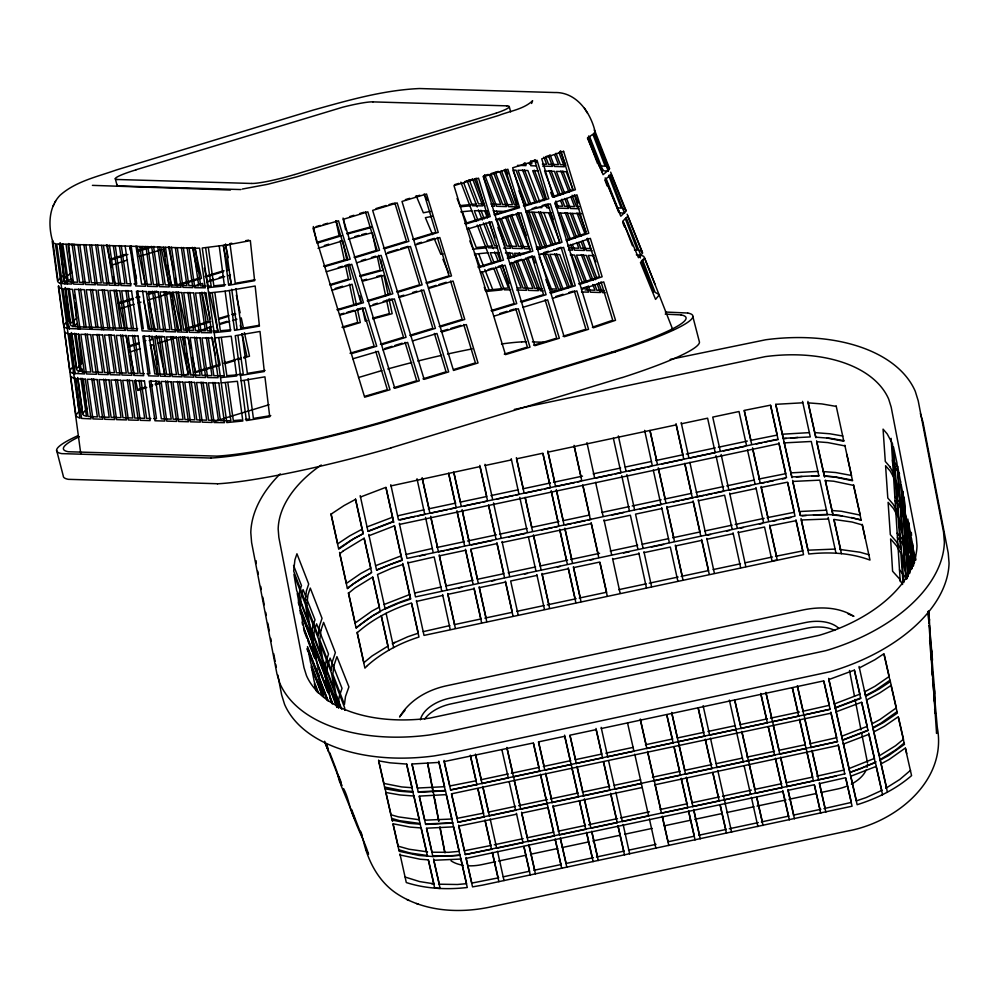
<?xml version="1.0" encoding="UTF-8"?>
<svg xmlns="http://www.w3.org/2000/svg" width="999" height="999" viewBox="0 0 999 999"><rect width="100%" height="100%" fill="white"/><g stroke="black" fill="none" stroke-linecap="round" stroke-linejoin="round"><path stroke-width="1.5" d="M929.557 619.255L928.983 623.651L928.133 611.351L928.733 620.629M932.142 655.394L931.518 660.239L928.895 611.126M934.04 696.827L934.727 691.545L931.08 648.026L931.817 651.872M934.34 701.123L935.039 695.791L933.715 684.602L934.377 693.818M934.589 696.89L937.324 727.684L936.575 733.416L931.817 664.535L932.454 659.64L929.445 625.299M606.443 166.421L608.741 167.208L609.627 168.756L595.079 131.518C590.534 112.425 576.361 91.808 554.595 92.532L419.443 88.536C383.216 90.147 347.977 100.375 313.249 110.077L116.371 169.967C97.115 176.811 75.624 181.356 60.002 195.342C47.94 207.904 48.277 227.497 53.122 242.932L55.37 243.694L79.982 418.269L76.061 416.171L70.629 376.436L74.363 378.596M531.593 103.459L532.629 100.737C523.626 109.303 509.702 111.089 498.364 115.572L296.678 176.86L267.495 184.328L242.257 189.061M53.072 206.169L53.946 204.445M54.783 202.772L55.632 201.086M66.983 281.556L64.835 280.819L63.961 279.42L64.91 277.56L70.28 273.689M65.21 283.654L65.647 282.804M63.786 325.474L66.658 322.103M69.655 370.579L73.601 366.071M80.782 453.796L75.624 415.472L79.046 411.313L77.76 400.562M594.517 132.605L609.24 169.518L603.084 174.688L587.449 138.062L594.118 133.404L595.079 131.518L594.193 130.095M602.31 172.19L588.648 135.989M626.211 217.582L640.771 255.269L643.631 256.256L644.38 257.467L659.178 295.005L655.569 299.4L640.484 262.6L644.542 258.067L655.107 284.578M64.91 277.56L64.51 278.359L59.79 243.182M52.248 241.508L57.592 281.106L58.479 282.542L60.951 283.379M63.961 279.42L59.403 243.943M404.97 710.314L399.575 716.982C409.565 700.012 427.772 689.785 446.615 685.764L803.77 609.815C820.504 606.493 839.085 607.03 853.908 616.321L848.076 613.898M910.551 770.291L899.799 779.457L885.776 788.286M60.252 283.516L64.311 280.632L64.635 283.716M66.558 282.043L70.929 278.983M72.84 326.673L77.223 323.589L77.572 326.661M72.353 372.964L74.251 371.391L74.613 374.463M78.122 372.152L82.268 368.943L82.605 372.028M347.427 588.049L362.05 577.934L370.592 573.339M356.168 627.684L373.151 615.546L380.407 611.65M897.177 711.538L880.419 723.501L872.914 727.534L879.332 755.806L895.479 745.778L903.471 739.223L898.501 717.369M904.307 742.906L895.978 749.737L880.019 759.665M338.698 548.426L350.949 540.309L363.211 533.716L355.532 498.938M67.67 321.253L68.569 320.716L65.122 288.336M68.394 326.486L69.131 326.049L69.455 329.083M362.2 529.145L349.638 535.901L337.687 543.818L331.044 513.698M384.253 604.457L409.677 594.53M388.286 645.878L372.053 655.968L363.873 662.674L357.167 632.255M392.282 643.731L407.867 636.713L418.231 633.191L411.675 603.521M392.857 643.418L394.955 642.295M864.797 691.745L875.012 686.263L889.197 676.485L884.152 654.27M865.658 695.504L875.574 690.172L890.034 680.169L896.34 707.854L879.857 719.592L872.065 723.776L866.67 699.974M866.533 700.037L879.657 692.969L891.046 685.426L897.352 713.136L883.853 722.327L872.914 728.209M873.775 731.955L884.402 726.236L898.188 716.795L904.47 744.367L888.586 755.594L880.156 760.114M876.086 761.775L860.751 768.681L849.949 772.352M881.018 763.873L889.147 759.49L905.306 748.039L911.575 775.611C895.891 789.222 876.872 798.526 857.142 804.707L828.795 679.595L854.307 670.129L860.738 698.463L835.251 708.054M882.005 790.309L866.071 797.602L856.405 800.873L850.574 775.112M881.318 795.304L882.542 794.655L876.148 766.433L850.698 776.273M360.414 497.052L385.876 487.337L393.394 521.366L367.957 531.181L360.214 495.641M367.12 526.885L392.595 517.207M368.132 531.443L392.182 522.24M368.956 535.726L394.393 525.886L401.923 559.915L376.511 569.917L368.781 534.415M375.686 565.659L401.136 555.869M376.698 570.217L387.862 565.384M385.676 608.816L397.802 603.571M859.265 667.981L874.924 659.715L883.865 653.783L890.209 681.705L879.108 689.06L865.683 696.291L859.065 666.458M860.763 697.939L835.301 707.704M868.044 730.157L842.619 740.022M559.852 151.686L561.001 151.236L572.839 189.648L552.435 196.716M389.26 564.785L402.147 560.414L394.443 525.536M399.15 602.984L410.689 599.075L402.797 563.386M834.44 703.908L859.902 694.155L854.482 670.217M836.101 711.837L861.588 702.235L868.019 730.569L842.544 740.271M841.77 736.226L867.207 726.373L861.775 702.434M843.406 744.055L868.868 734.327L875.286 762.662L849.849 772.489M849.088 768.556L874.475 758.416L868.743 733.129M496.291 113.099L294.805 174.538M110.19 259.24L125.262 254.433M111.151 259.827L127.897 254.445M110.951 265.347L127.497 260.015M545.904 156.581L549.85 155.27M117.907 303.159L132.967 298.326M119.168 303.659L133.054 299.163M120.267 308.753L134.116 304.27M128.784 346.016L139.086 342.719M129.795 346.628L133.754 345.304M129.57 352.16L134.79 350.412M566.108 240.085L586.138 233.167L574.4 194.755M137.737 389.51L145.817 386.925M578.558 283.866L599.45 276.698L587.699 238.286M581.593 288.486L588.661 286.126M592.357 327.21L612.749 320.217L601.011 281.805M530.319 161.613L534.665 160.252L546.316 198.664L523.389 205.694M542.22 205.544L546.453 204.208M135.077 344.867L139.273 343.544M136.101 349.987L140.322 348.663M566.708 240.784L588.773 233.254L576.972 194.842L554.994 202.372L593.244 327.834L615.521 320.304L603.721 281.893L581.53 289.423M556.955 248.589L561.076 247.29L572.727 285.702L549.8 292.719M568.269 245.904L590.347 238.361L602.147 276.773L579.969 284.315M149.912 385.639L152.635 384.79M146.728 387.537L137.787 390.472L135.502 379.807M149.638 386.625L152.56 385.714M568.931 292.482L572.939 291.233M611.962 352.035L382.38 421.865A152.148 16.746 -14.5 0 1 216.833 456.131L68.332 451.735A152.135 16.746 -14.5 0 1 79.358 436.65M615.347 351.86L384.116 422.202A159.178 17.495 -14.5 0 1 210.964 458.029M622.015 377.56L390.784 447.902M135.777 169.83L342.445 107.28A34.141 3.796 -14.6 0 1 373.002 101.861M137.238 250.786L151.673 246.403M138.237 251.298L154.108 246.466M139.336 256.393L163.861 248.938L165.447 256.306M349.6 216.596L353.921 215.285M359.69 213.524L364.023 212.213M376.049 208.554L386.151 205.482M389.036 204.608L393.369 203.284M405.394 199.625L409.727 198.314M415.497 196.553L419.83 195.242M454.495 184.69L458.828 183.379M464.597 181.618L471.815 179.42M483.841 175.762L488.161 174.45M491.058 173.576L498.264 171.378M135.864 297.44L138.799 296.541M147.964 293.756L156.631 291.121M175.874 285.264L198.963 278.246M205.207 276.336L223.976 270.629M317.37 242.22L339.123 235.652L335.976 220.916M137.088 297.902L139.922 297.028M149.026 294.268L157.68 291.633M206.269 276.848L223.589 271.578M226.473 270.704L229.358 269.83M316.945 243.182L341.621 235.727M163.486 294.455L167.82 293.144M209.191 280.557L213.524 279.245M219.293 277.485L223.626 276.174M324.338 245.529L328.746 244.193M138.162 302.997L141.009 302.135M148.676 299.8L173.214 292.345L181.456 330.644M193.893 286.051L202.547 283.416L203.184 286.363M207.367 281.955L224.688 276.686M227.572 275.799L230.457 274.925M318.032 248.289L342.719 240.821L346.84 259.977M354.021 257.205L377.11 250.187L365.472 211.776M383.366 248.276L406.456 241.258L394.817 202.847M412.712 239.348L435.801 232.33L424.163 193.918M464.697 223.539L487.787 216.521L476.136 178.109M494.043 214.61L517.132 207.592L505.482 169.181M355.02 257.717L379.545 250.25L367.844 211.838L343.306 219.305L394.805 388.286L419.33 380.819L407.629 342.407L383.092 349.875M384.365 248.788L408.891 241.333L397.19 202.922L372.652 210.377L424.15 379.358L448.676 371.89L436.975 333.479L412.437 340.946M413.698 239.86L438.236 232.405L426.536 193.993L401.998 201.448L453.484 370.429L478.022 362.974L466.321 324.563L441.783 332.018M465.684 224.051L490.222 216.583L478.521 178.172L453.983 185.639L505.469 354.62L530.007 347.153L518.306 308.741L493.768 316.208M495.029 215.122L519.567 207.667L507.867 169.256L483.329 176.711L534.815 345.691L559.353 338.224L547.652 299.812L523.114 307.28M524.375 206.194L548.763 198.726L537.05 160.315L512.674 167.782L564.16 336.763L588.561 329.295L576.848 290.884L552.459 298.351M345.167 265.484L349.325 264.223L360.964 302.635L336.9 309.678M361.351 260.564L365.671 259.24M371.453 257.492L375.774 256.169M387.812 252.51L397.914 249.438M400.799 248.564L408.017 246.366L419.655 284.777L396.566 291.795M417.145 243.581L421.478 242.27M427.247 240.509L434.465 238.324M495.591 219.73L499.925 218.406M502.809 217.532L512.912 214.46M532.142 208.604L536.463 207.293M356.568 262.824L381.106 255.369L392.807 293.781L368.281 301.236M385.914 253.896L410.452 246.441L422.152 284.852L397.627 292.307M415.259 244.98L439.797 237.512L451.498 275.924L426.96 283.391M467.245 229.158L491.783 221.703L503.484 260.115L478.946 267.57M496.59 220.242L521.128 212.775L532.829 251.186L508.291 258.641M525.936 211.313L550.312 203.846L562.025 242.257L537.637 249.725M143.506 341.333L145.929 340.597M155.807 337.6L158.691 336.713M185.152 328.671L208.242 321.641L201.935 292.183M218.818 318.431L228.921 315.359M231.805 314.473L234.703 313.599M329.633 284.715L348.401 279.058L345.567 265.796M149.188 340.459L152.11 339.573L151.473 336.626M156.918 338.112L162.7 336.351M186.264 329.183L210.801 321.728M218.494 319.38L228.596 316.308M232.929 314.985L235.814 314.111M330.669 285.252L350.961 279.133L348.114 265.871M219.917 323.526L227.123 321.328M335.177 288.461L342.57 286.214M150.287 345.567L153.209 344.667L157.33 363.823M158.017 343.206L176.786 337.5M197.465 331.206L211.9 326.823M219.593 324.475L229.695 321.403M232.58 320.529L236.913 319.205M331.78 290.359L352.06 284.228L356.506 304.857M367.22 300.724L390.309 293.706L378.671 255.294M425.911 282.879L449.001 275.849L437.35 237.437M477.897 267.058L500.986 260.04L489.335 221.628M507.242 258.129L530.332 251.111L518.681 212.7M536.588 249.201L559.527 242.183L547.877 203.771M356.818 309.478L361.089 308.179M373.102 304.52L377.435 303.209M383.204 301.448L390.422 299.25M399.563 296.478L403.896 295.155M412.55 292.52L416.883 291.209M428.908 287.55L436.126 285.352M439.011 284.478L446.228 282.28M488.099 269.543L492.432 268.219M498.201 266.471L502.534 265.147L514.185 303.559L491.096 310.577M514.56 261.488L521.778 259.29M527.547 257.542L531.88 256.219L543.531 294.63L520.442 301.661M543.956 252.547L548.314 251.224M369.83 306.356L394.368 298.888L406.069 337.3L381.543 344.767M399.175 297.427L423.713 289.96L435.414 328.371L410.889 335.839M428.521 288.499L453.059 281.031L464.76 319.443L440.222 326.91M480.507 272.69L505.044 265.222L516.745 303.634L492.207 311.101M509.852 263.761L534.39 256.293L546.091 294.705L521.553 302.173M539.198 254.832L563.586 247.365L575.287 285.776L550.899 293.244M155.107 384.041L158.829 382.904M183.841 375.299L188.174 373.976L180.295 337.138M194.43 372.078L217.52 365.047M223.776 363.149L241.096 357.879M243.981 357.005L246.865 356.119L242.133 334.028M341.945 327.197L357.679 322.465L355.157 310.677M155.469 384.802L160.252 383.341M235.052 360.589L224.962 363.661L224.325 360.714M237.949 359.715L240.834 358.841M243.719 357.954L249.488 356.206L244.418 332.63M343.007 327.759L360.302 322.54L357.455 309.278M380.419 344.243L403.509 337.225L391.858 298.813M409.765 335.327L432.854 328.296L421.203 289.885M439.11 326.398L462.2 319.368L450.549 280.956M384.852 348.476L392.07 346.291M394.955 345.404L402.172 343.206M440.659 331.506L447.877 329.308M450.761 328.434L460.864 325.362M499.862 313.499L507.067 311.301M509.965 310.427L514.285 309.103M555.744 296.491L563.061 294.268M215.472 421.029L269.118 404.707M358.541 377.51L378.846 371.453M393.618 387.762L416.708 380.744L405.057 342.332M422.964 378.846L446.053 371.815L434.403 333.404M453.746 369.48L475.399 362.887L463.748 324.488M504.283 354.096L527.385 347.078L515.734 308.666M533.628 345.179L556.73 338.149L545.079 299.737M563.011 336.238L585.926 329.22L574.275 290.809M323.264 224.55L327.747 223.227M338.311 267.52L342.407 266.308M346.84 312.425L353.971 310.314M367.095 320.529L365.247 321.079L362.387 307.817L374.163 346.154L350.025 353.221M316.121 226.586L320.267 225.424M346.84 233.391L371.054 226.81M347.153 234.091L370.966 227.597M354.92 236.538L359.053 235.389M348.326 239.173L372.09 232.692M323.564 266.184L347.777 259.103L336.126 220.704M324.75 266.621L350.199 259.178L338.499 220.767L313.012 228.209L364.647 397.19L389.985 389.747L378.284 351.336L352.909 358.778M326.311 271.728L351.76 264.285L363.461 302.709L338.049 310.14M359.702 275.786L380.232 270.205L377.422 256.943M360.102 276.486L382.929 270.279L380.744 259.977M362.325 280.457L366.645 279.245M362.787 281.131L384.016 275.387L388.099 294.53M339.835 314.398L344.018 313.236M339.61 315.247L365.022 307.817L376.723 346.228L351.348 353.658M372.802 318.119L389.398 313.611L386.601 300.349M372.752 318.956L392.17 313.686L389.036 298.951M364.81 396.316L387.362 389.672L375.711 351.261M361.813 234.615L366.233 233.454M376.86 276.473L381.306 275.299L385.664 295.929M390.959 485.914L479.982 466.595L487.5 500.574M397.689 515.809L423.876 509.865M400.025 520.017L406.68 518.319M399.475 524.413L779.008 443.668L786.525 477.659L406.993 558.404L399.35 523.314M406.218 554.42L432.417 548.463M407.992 562.924L434.178 556.955L441.695 590.933M414.76 593.031L441.158 587.012M416.496 601.423L442.694 595.454M423.289 631.63L449.837 625.586M830.219 709.103L804.02 715.022L810.489 743.606M837.549 741.483L810.601 747.564M844.879 773.85L818.006 779.932M670.204 359.403L765.796 339.747A159.178 94.68 -12.6 0 1 915.271 391.308L918.218 400.824L943.556 532.142L944.367 542.12A159.191 94.693 -12.6 0 1 825.786 650.686L445.816 732.142L429.37 734.977A159.191 94.693 -12.6 0 1 279.882 683.416L276.948 673.9L251.611 542.582L250.799 532.604A159.178 94.68 -12.6 0 1 280.232 473.863M514.323 409.428L765.359 356.606A131.356 78.134 -12.6 0 1 888.71 399.163L891.183 407.13L916.308 537.375L916.995 545.729A131.369 78.134 -12.6 0 1 819.13 635.327L429.807 718.119A131.356 78.134 -12.6 0 1 306.456 675.561L303.983 667.594L278.846 537.337L278.172 528.995A131.369 78.147 -12.6 0 1 321.241 465.01M485.127 465.497L511.401 459.915M681.343 423.776L707.604 418.194L715.122 452.172M428.359 508.916L455.831 503.071M490.934 495.604L518.406 489.76M522.989 488.786L550.461 482.942M553.508 482.292L582.504 476.136M593.194 473.863L620.666 468.019M625.237 467.045L651.498 461.463M655.769 460.551L683.241 454.707M686.288 454.058L715.296 447.889M718.343 447.24L747.339 441.083M750.399 440.434L777.222 435.064L770.679 405.444M408.004 517.981L415.035 516.495M417.857 515.896L424.887 514.398M431.493 512.986L447.54 509.577M450.462 508.953L456.293 507.717M464.36 506.006L480.419 502.584M483.329 501.973L486.251 501.348M497.24 499.013L513.286 495.591M516.208 494.98L519.13 494.355M525.736 492.944L541.783 489.535M544.705 488.911L550.536 487.674M555.694 486.575L574.662 482.542M577.572 481.93L580.494 481.306M596.291 477.947L612.337 474.537M615.259 473.913L621.091 472.677M629.158 470.954L645.204 467.544M648.126 466.92L651.048 466.308M662.037 463.961L682.454 459.627M690.521 457.904L715.334 452.634M723.401 450.911L745.291 446.266M756.343 443.906L762.274 442.644M765.246 442.02L768.206 441.383M436.988 547.489L464.435 541.658M467.495 541.008L496.466 534.84M499.512 534.19L526.96 528.359M531.543 527.385L558.99 521.54M589.497 515.059L563.224 520.641L556.343 489.547M601.698 512.462L629.145 506.63M632.192 505.981L661.163 499.812M664.223 499.163L691.67 493.331M696.241 492.357L723.701 486.525M726.748 485.876L754.27 480.019M758.765 479.058L785.751 473.676L778.883 442.569M419.755 555.906L425.824 554.607M438.561 551.898L444.543 550.624M447.315 550.037L459.503 547.452M471.441 544.905L492.42 540.447M508.691 536.987L525.324 533.454M541.558 529.994L552.247 527.722M555.244 527.085L558.241 526.448M565.684 524.875L571.515 523.626M574.437 523.001L585.289 520.704M588.299 520.054L591.321 519.418M612.112 514.997L623.788 512.512M640.222 509.015L661.425 504.507M673.476 501.948L679.607 500.649M682.23 500.087L693.231 497.739M696.266 497.102L703.833 495.492M706.355 494.955L712.187 493.718M715.109 493.094L723.526 491.308M729.008 490.134L731.93 489.51M734.128 489.048L750.898 485.477M761.9 483.141L764.834 482.517M767.444 481.968L773.513 480.669M502.16 542.494L591.246 523.551L598.763 557.529M604.12 520.816L630.381 515.234L637.899 549.2M661.8 508.553L635.539 514.135L643.044 548.114M698.363 500.774L724.625 495.192L732.142 529.17M729.782 494.093L756.043 488.511M445.716 586.051L473.139 580.219M508.179 572.764L535.601 566.933M540.172 565.958L567.594 560.127M570.641 559.477L599.575 553.334M610.239 551.061L637.662 545.229M642.232 544.255L668.568 538.661M672.702 537.774L700.124 531.943M704.695 530.981L732.105 525.149M735.152 524.5L764.098 518.344M767.145 517.694L794.292 512.287L787.736 482.654M458.766 588.024L461.688 587.4M491.645 581.031L494.555 580.407M524.512 574.038L527.435 573.414M557.392 567.045L560.302 566.421M590.259 560.052L593.181 559.44M623.563 552.971L629.395 551.735M651.41 547.052L663.573 544.467M707.592 535.102L710.514 534.49M726.56 531.068L729.482 530.457M740.459 528.121L743.381 527.497M759.427 524.088L762.349 523.464M773.326 521.128L776.235 520.504M783.503 518.968L786.413 518.344M536.925 575.412L510.664 580.993L518.181 614.972M612.637 559.315L638.898 553.733M644.043 552.634L670.317 547.052L677.821 581.018M706.88 539.273L733.141 533.691M738.286 532.592L764.547 527.01L772.065 560.988L777.21 559.89L769.705 525.911L796.041 520.679L803.546 554.657L424.013 635.401L416.408 600.524M454.408 624.612L480.894 618.98L474.013 587.874M484.84 618.144L512.3 612.3L505.432 581.193M516.808 611.351L544.193 605.519M547.24 604.87L576.161 598.726M579.195 598.076L606.593 592.245L599.999 562.637M618.768 589.66L646.166 583.841M649.213 583.191L678.121 577.035M681.168 576.398L708.566 570.566L701.635 539.472M713.124 569.592L740.521 563.773M745.079 562.799L772.477 556.98M775.524 556.331L802.821 550.886L795.941 519.78M601.286 728.533L823.688 680.893L830.144 709.377L450.599 790.059L444.143 761.575L533.304 742.981L539.76 771.478M476.236 780.743L449.812 785.976L444.018 760.401M480.806 779.769L508.254 773.938M511.301 773.288L538.973 767.407L533.516 743.331M543.306 766.483L570.754 760.639M575.324 759.677L601.798 754.045L596.003 728.471M605.806 753.184L633.254 747.352M645.441 744.767L672.889 738.923M707.941 731.468L735.389 725.636M739.959 724.662L767.394 718.83M770.441 718.181L799.412 712.025M802.459 711.375L829.357 705.294L823.9 681.243M476.998 784.565L450.661 789.772M482.155 783.466L508.416 777.884M539.835 771.203L513.561 776.785L520.042 805.369M544.979 770.117L571.241 764.522L577.709 793.106M576.398 763.436L602.659 757.841M607.804 756.755L634.078 751.161M646.952 748.426L673.214 742.844M704.62 736.163L678.358 741.745L684.827 770.329M709.777 735.064L736.038 729.482M741.183 728.383L767.457 722.801M798.863 716.121L772.602 721.703L779.07 750.286L805.331 744.705L799.55 719.13M483.678 813.099L457.142 818.343L451.685 794.292M488.236 812.137L515.571 806.318M518.606 805.681L547.464 799.537M550.499 798.888L577.834 793.081M582.392 792.107L609.727 786.3M614.285 785.326L640.546 779.744M652.434 777.222L679.894 771.378M684.477 770.404L711.937 764.56M716.246 763.648L742.507 758.066M747.04 757.092L774.5 751.26M809.602 743.793L836.687 737.674L830.893 712.112M484.34 816.945L458.004 822.152M489.485 815.858L515.746 810.264M520.242 809.315L547.165 803.583L553.633 832.167L527.372 837.749L521.578 812.187M551.648 802.634L578.583 796.902M583.066 795.953L609.989 790.221M614.472 789.272L641.408 783.553M653.446 780.981L680.544 775.224M685.077 774.262L712.299 768.468M716.845 767.507L744.068 761.713M747.09 761.076L774.787 755.182M779.932 754.095L806.193 748.501L812.674 777.085L786.388 782.667L780.619 757.092M516.508 814.222L458.766 826.123L465.209 854.595L836.038 776.136M642.17 787.499L553.071 806.455L559.527 834.939L585.913 829.295M491.208 845.441L464.473 850.723L458.678 825.162M494.255 844.792L523.164 838.648M558.154 831.205L585.539 825.386M588.586 824.737L617.494 818.581M620.541 817.944L649.45 811.787M660.102 809.527L687.487 803.708M692.057 802.734L719.442 796.902M722.489 796.265L751.398 790.109M754.432 789.472L781.83 783.641M816.82 776.198L844.018 770.054L838.223 744.48M491.67 849.325L465.334 854.52M496.815 848.238L523.076 842.644M528.234 841.558L554.495 835.976L547.927 807.542L521.665 813.136L528.121 841.62M591.058 828.196L617.32 822.614M622.477 821.515L648.738 815.933M661.613 813.186L687.874 807.604M692.432 806.643L719.792 800.823M724.35 799.849L750.699 794.242M754.757 793.381L782.117 787.562M786.6 786.613L813.536 780.881M495.529 861.712L481.843 864.622A34.091 20.28 -12.6 0 1 468.768 865.821M498.563 861.063L525.936 855.244M530.494 854.27L557.867 848.451M562.425 847.489L588.274 841.995M592.832 841.021L620.204 835.201M624.762 834.227L652.122 828.408M664.285 825.823L690.134 820.329M694.705 819.355L722.065 813.536M726.623 812.562L753.995 806.742M757.03 806.106L785.926 799.962M788.96 799.312L816.333 793.493M820.891 792.519L837.612 788.96A34.141 20.305 -12.6 0 0 846.128 786.45M498.763 877.771L471.803 883.104L466.009 857.529M503.284 876.81L529.557 871.228L524.1 847.164M533.878 870.316L561.351 864.472M565.933 863.498L593.406 857.654M596.465 857.005L623.938 851.16M628.521 850.186L656.006 844.342M698.738 835.251L726.223 829.407M729.27 828.758L758.278 822.589M761.338 821.94L788.81 816.096M793.393 815.122L820.866 809.277M823.925 808.628L851.348 802.422L845.891 778.358M245.717 240.697L248.689 240.122M430.594 211.363L423.351 212.799L416.221 195.866M432.217 216.333L425.399 217.67L432.53 234.603M254.957 279.782L235.277 283.279L229.945 243.519L231.768 243.232M443.231 253.896L440.846 254.358L434.315 238.836M227.947 244.792L250.349 240.609L254.608 280.694L228.684 285.277L223.514 245.467L227.947 244.792L202.248 247.989L226.823 422.577L242.832 421.004L237.4 381.281L221.241 382.892M259.166 325.312L241.321 328.334L235.989 288.561M265.097 370.442L247.365 373.376L242.033 333.616M270.766 415.609L253.409 418.431L248.077 378.671M769.692 441.071L778.221 439.597M782.404 478.958L785.301 478.459M787.886 518.094L790.846 517.582M208.579 292.957L225.112 291.221L230.519 330.969L214.161 332.642M228.609 284.29L231.019 283.928L225.687 244.168M224.95 291.246L255.17 286.026L259.428 326.124L234.553 330.382L229.383 290.572M485.339 290.409L508.491 287.924L500.212 266.371M236.276 329.096L237.063 328.983L231.718 289.211M240.422 375.499L264.298 371.528L260.002 331.456L235.252 335.689L246.366 420.579L269.742 416.77L264.935 376.848L241.109 380.794M460.289 206.743L469.93 205.869M460.764 211.85L471.803 210.801M472.564 249.188L485.976 247.877M474.438 254.121L487.862 252.809M225.574 284.665L213.861 285.839L208.354 247.727M230.831 329.757L220.354 330.756L214.847 292.645M245.392 419.468L249.563 418.956L244.206 380.794M782.417 434.203L809.452 432.629M783.216 438.349L810.289 436.925L802.547 401.386M783.416 438.748L786.3 438.474M790.609 438.086L797.814 437.425M784.215 442.882L811.288 441.471L818.83 475.599L791.745 476.91L775.699 404.32L802.746 402.797M790.958 472.864L818.019 471.403M796.29 477.01L802.06 476.473M799.5 511.525L826.585 510.177M801.947 515.934L806.293 515.534M452.759 822.814L425.636 823.95M452.684 823.064L425.611 824.45L419.193 796.116L446.241 794.63L467.282 887.499C446.915 889.822 425.911 888.823 406.293 882.554L399.962 853.983M453.546 826.847L426.461 828.208L432.879 856.53L459.99 855.281M459.228 851.335L448.701 852.309L432.055 852.222L426.66 828.408M460.089 855.132L449.712 856.081L432.904 855.981M460.839 859.065L433.741 860.276L440.122 888.448L434.69 888.024L428.296 859.852L420.154 859.227L400.012 854.982M476.111 203.983L459.877 205.632L457.092 198.514M492.32 245.954L476.261 247.54L468.481 227.622M207.829 287.675L224.425 285.926L219.243 246.116M214.91 337.924L231.244 336.251L236.676 375.986L220.492 377.61M241.221 419.967L233.329 420.591L227.822 382.48M195.28 248.227L199.588 248.152L205.257 287.812L194.793 287.7L189.111 248.039L195.28 248.227L56.706 243.943L62.363 283.604L71.716 284.053L66.046 244.393M497.077 245.854L494.617 245.891L485.864 223.089M206.843 286.089L211.176 286.014L205.607 247.914M213.486 330.981L217.757 330.906L212.175 292.807M521.765 341.87L526.236 341.795M226.773 420.754L230.894 420.691L225.324 382.592M210.939 458.042L61.751 453.621A159.178 17.507 -14.5 0 1 77.497 435.876M217.607 483.741L68.419 479.333A159.178 17.507 -14.5 0 1 63.274 475.961L56.606 450.262M482.267 203.846L478.496 203.908L469.193 179.683M812 476.024L819.03 475.961M813.523 514.872L827.597 514.735M418.356 791.82L445.442 790.496L451.91 819.018L424.787 820.191L419.393 796.39M372.927 101.886L506.818 105.857M523.414 163.561L526.248 163.636M529.07 163.724L531.893 163.811L530.794 160.951M542.382 164.123L546.615 164.248L543.881 157.118M564.622 164.773L560.377 164.648L556.006 153.247M598.963 165.797L605.144 166.171L593.106 134.815M517.507 165.359L525.986 165.609L524.9 162.75M536.475 165.921L530.831 165.747L529.745 162.899M542.644 166.096L552.534 166.396L548.738 156.406M513.211 170.105L516.033 170.192L529.033 204.433M538.349 170.854L532.704 170.679L544.08 200.649M544.517 171.029L554.408 171.328L563.074 194.156M117.77 179.508L251.661 183.466M119.455 185.964L240.884 189.56M230.419 190.022L92.42 185.364M490.834 204.108L500.711 204.395L489.235 174.463M517.307 204.882L514.473 204.807L501.348 170.592M545.179 205.719L548.001 205.794M557.092 206.069L562.737 206.231L560.551 200.537M579.32 206.718L576.498 206.643L572.115 195.242M491.82 206.156L494.655 206.244L483.279 176.274M518.294 206.943L508.404 206.643L495.404 172.402M534.877 207.43L541.933 207.642M549.612 207.867L546.778 207.78L545.704 204.932M578.896 208.741L570.429 208.491L566.633 198.501M487.4 210.914L474.288 210.702L478.084 220.679M493.581 211.089L505.519 211.451M525.998 212.05L551.485 212.812M558.416 213.012L581.568 213.699M536.238 246.965L540.471 247.09L526.798 211.451M545.242 247.228L542.42 247.14L528.733 211.513M497.465 247.889L488.374 247.789L479.707 224.962M503.546 248.064L510.614 248.276L499.225 218.319M530.019 248.851L524.363 248.689L511.913 215.871M537.599 249.076L540.422 249.163M553.658 249.55L557.892 249.675M568.394 249.987L572.627 250.112L570.454 244.405M592.032 250.687L586.388 250.524L582.592 240.534M499.338 252.822L490.259 252.735L494.043 262.725M505.419 253.009L512.487 253.222L514.11 257.492M524.3 253.571L514.423 253.271L515.509 256.131M540.884 254.058L547.952 254.27L561.488 289.935M570.267 254.932L574.5 255.057L584.79 282.168M593.906 255.632L588.261 255.457L596.927 278.296M517.07 287.899L521.128 288.024L511.276 262.375M541.945 288.636L534.89 288.436L523.951 259.927M550.948 288.911L556.593 289.073L542.919 253.446M561.351 289.211L558.528 289.136L544.855 253.496M585.089 289.922L594.967 290.209L592.782 284.515M603.97 290.472L596.903 290.272L594.717 284.565M510.739 289.847L504.345 289.835L495.679 266.995M516.683 290.022L526.56 290.322L515.734 261.775M543.156 290.809L540.322 290.721L527.872 257.904M556.381 291.196L552.147 291.071L539.148 256.83M581.53 291.945L588.586 292.158L586.962 287.874M605.169 292.645L602.347 292.557L598.551 282.567M131.094 283.841L126.861 283.716L121.266 245.617M133.916 283.928L136.738 284.003L131.156 245.916M205.307 286.039L200.699 285.901L195.117 247.802M665.371 312.038L687.649 313.024M665.234 314.136L681.068 314.922M137.675 328.733L74.863 326.698L69.281 288.599M211.938 330.931L207.28 330.794L201.698 292.695M532.38 341.908L543.206 342.232M85.502 371.878L90.797 372.04L85.215 333.941M144.256 373.626L140.022 373.501L134.44 335.402M147.078 373.701L149.912 373.788L144.318 335.689M150.837 418.506L146.603 418.381L141.021 380.294M153.671 418.593L156.493 418.681L150.899 380.582M225.512 420.716L220.442 420.567L214.86 382.48M827.409 514.423L800.261 515.472L792.744 481.443L819.804 480.144L827.409 514.423L838.86 515.322L861.263 519.78M828.408 518.993L801.26 519.992L808.79 554.02C829.27 551.748 850.549 552.847 869.992 560.077L862.274 524.338M835.176 549.075L808.041 550.187L801.048 518.506M405.232 877.085L419.58 881.568L433.878 883.828L428.471 860.027M814.809 432.617L829.857 433.778L842.806 436.026M823.413 471.578L835.651 472.527L851.51 475.474L846.852 454.345M824.425 476.148L836.338 477.072L852.534 480.132M832.017 510.539L841.458 511.276L860.239 515.122L853.533 484.69M851.435 517.494L861.225 520.267L853.546 485.402L833.678 481.218L825.274 480.569L833.029 515.109L842.132 515.821M839.784 549.438L859.964 552.222L868.968 554.757M412.937 791.495L402.797 790.709L384.752 787.112L391.046 814.797L398.426 816.882L419.343 819.767L413.948 795.966M412.962 792.269L398.888 791.183L384.94 788.773L378.596 760.851L390.022 762.824L406.556 764.06L427.447 856.106M413.811 796.028L400.075 794.954L385.789 792.482L392.07 820.079L408.928 823.313L420.204 824.187M420.204 823.526L399.662 820.679L391.883 818.481L392.545 821.403M421.054 827.934L410.114 827.097L392.907 823.75L399.175 851.31L418.981 855.456L433.091 856.543M427.56 851.872L409.003 849.225L398.189 846.178L393.206 824.312M427.46 855.556L410.239 853.021L399.026 849.862M431.543 883.64L434.365 883.865M438.586 884.19L457.38 884.502L466.545 883.665L460.764 858.141M603.97 170.817L607.042 171.104M618.244 207.879L621.278 208.154L608.678 175.374M620.154 212.812L623.164 213.087M634.427 249.862L637.399 250.15L625.362 218.793M636.326 254.795L639.298 255.07L640.384 257.929M84.178 371.84L81.431 371.591L75.862 333.491M836.138 406.393L821.94 403.933L808.116 402.859L815.684 437.15L830.531 438.324L843.83 440.634M827.122 438.037L843.818 441.246L836.163 405.906M844.842 445.891L827.809 442.582L816.695 441.72L824.262 475.999L832.991 476.673L852.522 480.756L844.829 445.204M351.773 809.902L362.887 838.748C367.432 859.839 377.797 880.718 396.041 893.131C422.852 911.188 457.242 913.586 488.236 907.442L847.964 830.943C895.566 822.364 947.302 781.056 937.324 727.684M638.861 250.349L641.695 251.311L642.457 252.547L627.147 214.198M61.701 288.661L59.191 287.812L58.317 286.388L63.749 326.124L64.548 327.41L67.283 328.346M68.032 333.629L65.26 332.679L64.473 331.418L69.905 371.141L70.617 372.29L73.614 373.314M622.652 208.379L625.212 209.266L626.073 210.639L610.676 172.153M406.805 899.512L409.091 900.461M416.471 903.508L418.519 904.37M894.829 496.528C899.312 501.91 905.144 507.917 904.732 515.447L899.674 506.118L895.104 500.836M897.164 533.166L902.284 539.073L907.042 547.714M897.439 537.462L902.634 543.456L907.354 552.01M899.5 569.792L906.705 579.008M587.499 113.149L584.477 108.267M618.693 211.026L619.53 212.637L606.093 178.521M658.841 294.455L655.082 292.307L642.419 259.54M75.624 415.472L64.673 332.28M659.178 295.005L672.777 329.645M365.709 849.237L368.519 854.207C363.898 838.935 355.344 825.099 351.461 809.714M897.801 466.92L892.494 459.902L892.769 464.21L899.575 473.813M902.596 584.49L899.325 578.696L892.594 571.253L890.609 538.911L896.565 545.791L900.873 553.396L903.034 582.579M425.399 196.254L427.21 200.474M442.907 259.24L448.851 273.364M469.805 240.896L472.952 248.776M474.6 252.897L480.319 267.395M474.837 253.496L477.572 260.377M589.597 136.651L603.034 170.767L602.385 168.931L600.411 168.257L588.436 136.888M623.101 221.703L627.459 232.767M605.144 177.859L618.581 211.975M622.764 222.577L624.437 226.848M293.544 565.434L301.498 585.576L299.588 591.283L298.364 602.909L338.037 705.843L339.185 696.79L342.02 688.336L330.095 658.104L327.535 665.759L326.361 675.561M305.919 596.803L303.084 589.61L301.136 595.416L299.912 606.942M307.055 599.687L315.01 619.83L312.787 626.46L311.588 637.225M462.362 211.975L466.808 223.351M478.746 253.883L483.753 266.683M484.865 269.53L492.657 289.448M481.968 271.616L489.11 289.872M324.65 741.246L328.571 751.335L324.812 742.344M593.793 133.666L608.354 171.353M609.802 175.1L624.562 213.311M628.021 234.228L632.517 245.841M467.182 180.869L477.26 206.955M478.371 209.852L482.292 220.005M483.416 222.902L493.381 248.701M494.617 251.885L498.176 261.089M484.253 287.225L485.914 291.496L502.022 289.885L493.681 268.044M337.175 706.168L326.623 678.771L329.308 694.867L332.704 703.696M303.434 627.672L315.572 659.203M316.096 660.551L327.197 689.385M304.046 630.806L306.818 638.024M307.929 640.908L311.813 650.998M312.924 653.883L314.598 658.216M317.257 665.122L327.809 692.532M329.907 698.001L332.13 703.771M307.68 648.226L327.56 699.874M327.06 700.124L320.392 682.829L322.914 695.916M311.376 667.394L321.928 694.792L318.843 678.796L307.18 648.513L307.742 651.423M314.273 683.853L317.607 692.507M360.614 831.28L362.275 835.614M326.461 744.155L328.134 748.488M329.795 752.809L335.901 768.681M339.123 777.035L341.346 782.804M343.556 788.573C349.013 798.488 349.538 810.226 355.207 819.917L341.046 785.401L338.012 774.15M641.483 260.776L653.521 292.133M562.824 171.004L570.479 190.959M578.933 212.999L586.051 231.531M554.607 154.62L558.441 164.598L548.563 164.298L545.829 157.168M560.876 170.954L569.093 192.332M570.729 196.603L574.562 206.581L564.672 206.293L561.938 199.163M576.997 212.937L585.202 234.315M586.85 238.599L590.671 248.576L580.794 248.276L578.596 242.582M593.119 254.932L595.854 262.05M550.998 170.654L560.302 194.892M567.107 212.65L576.411 236.875M583.229 254.633L593.081 280.294M549.063 170.604L558.354 194.83M565.172 212.587L575.024 238.249M576.66 242.52L578.846 248.227L568.968 247.927L567.869 245.08M581.293 254.583L591.133 280.232M535.089 159.678L536.188 162.525M571.403 254.283L582.342 282.792M534.328 170.167L545.267 198.664M550.449 212.15L553.184 219.28M524.45 169.867L537.025 202.647M540.559 211.863L553.146 244.643M556.68 253.846L569.255 286.626M522.502 169.818L535.089 202.597M538.623 211.8L551.211 244.58M554.745 253.796L567.869 287.999M513.174 170.941L526.298 205.157M518.893 190.846L524.363 205.095M517.47 212.587L526.211 235.389M499.962 171.965L512.537 204.745L502.659 204.458L491.171 174.525M516.071 213.948L528.658 246.741L518.768 246.441L507.28 216.508M532.192 255.944L534.927 263.074M505.894 217.882L516.833 246.391L506.943 246.091L496.553 219.006M519.268 252.747L520.367 255.594M522.002 259.865L532.954 288.374L523.064 288.087L513.211 262.425M493.269 210.464L494.917 214.735M509.39 252.447L511.026 256.731M497.902 227.51L505.007 246.041M507.455 252.397L509.64 258.092M480.931 210.265L484.215 218.818M497.065 252.248L500.349 260.801M501.985 265.085L509.103 283.604M605.032 180.32L607.205 186.026M460.851 182.13L475.874 221.441M477.26 225.062L492.007 263.674M587.837 138.012L597.602 163.686M560.339 151.099L565.746 165.372M558.941 152.472L564.36 166.746L554.47 166.446L550.137 155.032M572.727 188.799L566.233 171.678L556.343 171.391L564.472 192.795M575.436 195.941L578.146 203.072M572.302 213.424L580.968 236.251M564.697 198.439L568.493 208.429L558.603 208.142L555.894 200.999M570.367 213.361L579.033 236.201M581.193 241.908L584.452 250.462L574.562 250.175L572.402 244.468M595.529 279.658L586.326 255.407L576.435 255.107L586.725 282.218M597.152 283.941L600.411 292.507L590.521 292.207L588.361 286.501M545.067 172.465L554.27 196.716M560.476 213.074L570.229 238.761M550.711 192.382L552.335 196.666M555.044 203.796L556.668 208.079M558.541 213.012L568.831 240.122M548.663 212.725L560.039 242.682M539.772 201.935L527.859 170.542L517.969 170.255L530.968 204.495M543.806 212.575L555.731 243.968M571.69 286.014L559.765 254.62L549.887 254.32L562.887 288.574M533.928 212.287L546.928 246.528M531.992 212.225L545.529 247.902M506.143 169.892L507.767 174.176M504.208 169.842L517.207 204.083M545.879 279.608L549.675 289.585M494.018 173.776L506.468 206.593L496.59 206.293L484.665 174.9M509.965 215.809L522.427 248.626L512.549 248.339L501.173 218.369M525.924 257.842L538.386 290.672L528.508 290.372L517.669 261.838M496.528 211.176L497.602 214.036M474.475 178.833L484.765 205.944M486.638 210.889L488.261 215.172M472.539 178.784L482.829 205.894L472.415 205.757L463.736 182.929M484.702 210.826L487.412 217.969M489.035 222.24L494.992 237.937M341.795 709.365L335.776 693.481L333.104 677.397L344.618 707.717L344.83 710.364M340.759 708.179L336.376 696.628L338.624 708.266M337.387 707.155L326.423 678.271L323.339 662.275L334.84 692.594L337.65 707.142M336.888 707.404L327.023 681.418L330.12 697.414L332.305 703.184M328.196 701.173L320.529 680.968L323.614 696.965M322.689 696.078L311.176 665.759L314.273 681.755L318.656 693.306M317.607 692.12L314.872 684.889L315.996 690.709M920.379 413.623L922.901 421.79L948.238 553.096L949.05 563.074A159.191 94.693 -12.6 0 1 830.469 671.64L450.499 753.109L434.053 755.943A159.191 94.693 -12.6 0 1 284.578 704.382L281.631 694.854L277.797 674.999M906.455 517.694L905.381 514.21L904.17 497.315M906.767 521.99L905.681 518.506L908.74 553.171M909.415 558.666L908.303 555.082L908.965 564.298M325.562 743.768L341.883 785.626L339.51 781.418L336.463 770.117M897.751 512.574L893.081 504.133L887.799 498.026L885.576 465.734L890.334 471.216L895.291 480.332L900.549 549.1L896.203 541.421L890.321 534.615L888.099 502.322L893.456 508.503L898.089 516.858M692.794 316.396L699.462 342.095A159.178 17.595 -14.5 0 1 622.34 377.547M510.639 111.876L509.303 106.706A34.141 3.759 -14.5 0 1 496.341 113.099M115.297 178.659L116.97 185.115A34.128 3.759 -14.5 0 1 117.27 184.528M905.519 748.239L906.742 753.583M378.609 760.114L383.916 783.428L401.623 786.925L412.088 787.736L406.68 763.923M880.181 759.565L886.6 787.836M864.385 690.584L887.399 792.032M875.324 762.187L881.742 790.446M828.671 678.383L842.681 740.271M843.306 743.031L849.887 772.09M844.767 773.925L838.311 745.441L655.044 784.764L661.5 813.261M797.364 685.651L803.159 711.226M812.025 750.411L817.819 775.986M819.355 782.804L825.149 808.366M797.489 686.812L803.945 715.296M804.794 719.093L811.25 747.577M812.112 751.36L818.568 779.857M825.873 812.137L819.417 783.641L845.616 777.721L852.072 806.205L482.492 885.151L472.527 886.875L466.071 858.391L782.866 791.42L789.31 819.917M792.557 688.249L798.001 712.324M814.547 785.401L820.004 809.465M792.332 687.899L798.788 716.395M799.65 720.179L806.106 748.676M806.955 752.459L813.411 780.956M820.728 813.236L814.272 784.739L788.011 790.321L794.467 818.818M765.946 692.332L771.74 717.906M787.949 789.485L793.73 815.047M766.071 693.481L772.527 721.977M773.388 725.774L779.844 754.257M780.694 758.041L787.15 786.538M760.801 693.431L766.595 719.005M768.468 727.309L773.588 749.874M775.461 758.191L781.255 783.765M782.791 790.571L788.586 816.146M760.926 694.58L767.382 723.076M768.231 726.86L774.687 755.356M775.549 759.14L782.005 787.637M734.877 700.511L740.321 724.587M741.87 731.393L747.664 756.967M748.526 760.763L754.994 789.347M756.88 797.664L762.324 821.727M734.665 700.162L741.108 728.658M741.97 732.442L748.426 760.938M749.287 764.722L755.731 793.218M756.593 797.002L763.049 825.499M729.382 700.112L743.281 762.025M744.13 765.821L750.586 794.317M751.385 797.252L757.904 826.585M703.121 705.694L709.702 735.339M710.451 738.074L717.007 767.619M717.794 770.454L731.63 832.179M698.313 708.291L703.758 732.354L677.459 737.949L671.715 712.374M705.306 739.173L711.101 764.747M712.974 773.051L718.431 797.127M720.304 805.444L725.761 829.507M698.101 707.941L704.545 736.438M705.406 740.222L711.862 768.706M712.724 772.502L719.168 800.986M720.029 804.782L726.485 833.266M686.375 777.135L692.157 802.709M693.706 809.515L699.5 835.089M671.827 713.523L678.284 742.02M679.145 745.803L685.601 774.3M686.45 778.084L692.906 806.58M693.768 810.364L700.224 838.86M666.895 714.972L672.352 739.035M674.238 747.352L679.682 771.428M681.218 778.233L687.012 803.808M688.561 810.614L694.342 836.188L668.081 841.77L662.287 816.195M666.683 714.622L673.139 743.106M673.988 746.902L680.444 775.386M681.306 779.183L687.762 807.667M688.623 811.463L695.067 839.947M640.297 719.055L646.091 744.63M647.627 751.435L653.421 777.01M654.283 780.806L660.751 809.39M640.421 720.204L646.877 748.701M647.727 752.484L654.183 780.981M662.349 817.045L668.806 845.541M627.547 722.939L634.003 751.435M634.752 754.17L648.626 815.996M649.412 818.943L655.931 848.276M601.161 727.372L607.729 757.017M608.591 760.813L615.047 789.297M615.821 792.145L622.352 821.578M623.151 824.525L629.67 853.858M603.683 762.362L608.791 784.914M610.676 793.231L616.458 818.805M618.006 825.624L623.788 851.185M602.584 758.116L596.128 729.62L569.867 735.214L576.323 763.698M603.446 761.9L609.889 790.396M610.751 794.18L617.207 822.676M618.069 826.46L624.525 854.957M570.079 735.564L575.536 759.627M577.072 766.445L582.867 792.007M584.403 798.825L590.197 824.387M591.733 831.205L597.527 856.78M577.172 767.494L583.628 795.978M584.49 799.774L590.946 828.258M591.808 832.055L598.251 860.539M564.597 735.152L570.379 760.726M579.595 801.423L585.052 825.486M586.588 832.292L592.382 857.866M571.166 764.797L564.71 736.3L538.449 741.895L544.905 770.379M572.027 768.581L578.483 797.077M579.345 800.861L585.789 829.357M586.65 833.141L593.106 861.638M538.673 742.245L544.118 766.308M545.666 773.114L551.448 798.688M552.996 805.506L558.778 831.068M560.327 837.886L566.121 863.448M545.766 774.175L552.222 802.659M560.389 838.735L566.845 867.219M540.509 774.213L546.303 799.787M555.182 838.973L560.963 864.547M540.609 775.261L547.065 803.758M555.244 839.822L561.688 868.318M506.918 747.414L512.712 772.989M528.908 844.567L534.702 870.129M507.042 748.576L513.486 777.06M514.348 780.856L520.804 809.34M528.971 845.416L535.427 873.9M501.885 749.662L508.341 778.159M509.203 781.942L515.659 810.439M516.433 813.273L522.964 842.719M523.826 846.503L530.282 874.999M475.499 754.095L481.293 779.67M482.829 786.475L488.623 812.05M490.172 818.855L496.703 848.301M497.502 851.248L504.008 880.581M475.624 755.256L482.08 783.74M482.942 787.537L489.385 816.021M470.354 755.194L476.148 780.768M478.022 789.085L483.479 813.149M485.014 819.954L490.809 845.529M492.345 852.334L498.139 877.909M470.479 756.343L476.923 784.839M477.784 788.623L484.24 817.12M485.102 820.903L491.558 849.4M492.407 853.183L498.863 881.68M438.798 761.176L444.58 786.7L417.507 788.036L412.075 764.098M453.783 827.322L458.891 849.837M433.578 858.953L439.323 884.252M421.216 827.996L426.61 851.797M865.209 538.336L862.249 524.9L852.047 522.015L833.853 519.418L841.42 553.696M807.916 401.386L815.946 437.774M816.62 440.809L824.65 477.21M825.324 480.219L833.029 515.109M834.015 519.605L840.621 549.5M828.183 517.42L835.988 553.284M775.836 404.42L783.378 438.549M784.04 441.558L792.045 477.772M792.619 480.369L800.374 515.484M744.342 410.701L750.898 440.322M752.547 447.814L759.427 478.921M761.076 486.413L767.956 517.519M769.617 525.024L776.485 556.118M751.685 444.393L744.168 410.414L770.491 405.169L778.009 439.148L398.476 519.892L390.809 484.702M752.684 448.913L760.189 482.892M768.706 521.391L761.188 487.412L787.524 482.18L795.029 516.158L415.497 596.903L407.879 561.913M746.528 445.492L739.023 411.513L712.749 417.095L720.267 451.073M747.527 450.012L755.044 483.991M755.931 487.512L763.548 522.489M721.141 454.495L728.771 489.572M729.67 493.094L737.287 528.071M738.199 531.693L745.803 566.57M715.983 455.594L723.626 490.671M733.054 532.792L740.646 567.669M681.193 422.577L688.848 457.754M689.847 462.275L697.364 496.253M698.251 499.775L705.881 534.752M706.78 538.374L714.385 573.251M676.036 423.676L682.916 454.782M684.902 463.761L691.445 493.381M693.106 500.874L699.974 531.98M683.703 458.853L676.186 424.875L547.964 452.147L555.469 486.113M684.702 463.374L692.207 497.352M700.724 535.851L693.219 501.873L666.945 507.455L674.462 541.433M709.24 574.338L701.723 540.372L675.461 545.953L682.979 579.932M650.099 430.744L656.655 460.364M658.304 467.857L665.184 498.963M666.845 506.456L673.713 537.562M675.374 545.054L682.242 576.161M649.924 430.457L657.442 464.435M658.441 468.956L665.946 502.934M644.63 430.357L652.285 465.534M653.284 470.054L660.801 504.033M661.688 507.554L669.318 542.532M618.369 435.939L626.023 471.116M626.897 474.537L634.54 509.615M643.955 551.735L651.56 586.613M613.361 438.236L620.879 472.215M621.74 475.636L629.382 510.714M638.811 552.834L646.415 587.699M586.95 442.619L594.605 477.797M595.604 482.317L603.121 516.296M604.008 519.817L611.638 554.795M612.549 558.416L620.142 593.294M574.075 445.354L580.956 476.461M582.929 485.439L589.485 515.059M591.133 522.552L598.014 553.658M574.225 446.553L581.73 480.531M582.742 485.052L590.247 519.03M607.267 596.028L599.762 562.05L573.501 567.632L581.006 601.61M547.814 450.936L554.682 482.042M564.872 528.146L571.753 559.253M573.401 566.745L580.282 597.852M556.468 490.646L563.985 524.612M564.984 529.133L572.489 563.111M542.994 453.521L549.537 483.141M551.198 490.634L558.066 521.74M559.727 529.233L566.595 560.339M568.256 567.832L575.137 598.938M550.324 487.212L542.807 453.234L516.545 458.828L524.063 492.794M551.323 491.733L558.828 525.711M559.827 530.232L567.345 564.21M575.861 602.709L568.344 568.731L542.082 574.313L549.587 608.291M516.396 457.617L523.276 488.723M525.262 497.702L531.805 527.322M533.466 534.827L540.334 565.921M541.995 573.426L548.863 604.532M525.062 497.315L532.567 531.293M533.566 535.814L541.083 569.792M511.251 458.716L518.906 493.893M519.78 497.315L527.422 532.392M528.421 536.913L535.926 570.891M536.838 574.512L544.443 609.39M484.99 464.298L492.644 499.475M493.518 502.909L501.161 537.974M502.047 541.508L509.665 576.473M479.832 465.397L486.713 496.503L460.402 502.097L453.896 472.465M488.698 505.482L495.242 535.102M496.903 542.594L503.771 573.701L477.51 579.283L470.966 549.662M488.499 505.094L496.003 539.073M504.52 577.572L497.002 543.593L470.741 549.175L478.259 583.154M513.024 616.071L505.519 582.092L479.258 587.674L486.763 621.653M462.1 509.577L468.981 540.684M479.17 586.788L486.038 617.882M453.721 472.177L461.226 506.156M462.225 510.676L469.742 544.655M448.751 473.563L455.294 503.184M456.955 510.676L463.823 541.783M465.484 549.275L472.352 580.382M448.563 473.276L456.081 507.255M457.08 511.775L464.597 545.754M473.101 584.253L465.596 550.274L439.323 555.856L446.84 589.835M481.618 622.752L474.1 588.773L447.839 594.355L455.357 628.334M422.152 477.659L429.033 508.766M430.694 516.258L437.562 547.365M439.223 554.857L446.091 585.963M447.752 593.468L454.62 624.562M422.302 478.858L429.82 512.837M430.819 517.357L438.324 551.336M417.008 478.758L424.662 513.936M425.537 517.357L433.179 552.435M442.607 594.555L450.199 629.432M386.039 487.537L393.768 522.514M385.09 608.766L377.522 574.487L391.72 568.244L402.922 564.447L410.439 598.476C390.646 604.707 371.74 614.385 356.131 628.171L348.451 593.306L354.795 588.111L372.664 577.097L380.232 611.388M386.101 613.336L393.668 647.614M364.198 538.199L370.804 568.106L360.739 573.513L346.403 583.391L339.573 552.385M372.802 577.172L379.395 607.067L371.84 611.138L355.132 623.026L348.439 592.607M381.406 616.133L387.999 646.028M381.243 615.946L388.811 650.237M343.082 218.057L345.617 229.845M359.852 296.029L361.126 301.923M313.361 226.536L316.621 241.708M225.412 244.343L228.259 257.605M236.338 295.117L240.147 312.799M241.246 317.894L243.469 328.209M204.358 268.007L208.316 286.363M209.578 292.207L217.982 331.243M194.793 247.377L201.461 278.309L176.923 285.776L175.312 278.296M204.458 292.257L210.165 318.781M214.435 338.611L220.142 365.135L195.617 372.59L192.357 357.455M168.544 246.865L173.439 269.568M178.334 292.345L186.813 331.73M187.999 337.225L190.397 348.376M167.357 265.135L171.791 285.764M182.867 337.225L184.453 344.593M186.363 353.421L190.797 374.051M137.15 246.278L145.355 284.39M149.313 302.747L155.332 330.744M156.406 335.726L164.997 375.624M143.868 301.261L149.887 329.258M340.209 240.747L344.305 259.902M349.488 284.153L353.896 304.782M223.264 245.742L228.309 269.318M229.708 275.886L231.281 283.254M240.247 325.187L240.884 328.134M192.345 247.302L197.39 270.879M209.328 326.748L210.277 331.168M211.538 337.063L215.309 354.732M161.426 248.863L169.306 285.689M171.016 293.743L171.653 296.691M172.278 299.638L178.896 330.569M129.733 246.79L130.994 252.685M132.08 257.792L136.488 278.409M150.637 344.593L156.943 374.063M106.531 244.718L111.413 267.495M113.362 276.598L115.06 284.503M116.296 290.272L124.763 329.745M125.949 335.277L128.471 347.065M128.996 349.475L129.645 352.51M130.27 355.444L134.303 374.263M372.452 233.379L376.186 251.049M929.207 615.409L928.446 611.463L928.995 619.155M915.708 560.152L915.146 557.242L915.384 560.314M907.517 523.226L908.853 530.132L908.303 522.452M914.56 559.69L912.487 543.194M929.607 637.687L930.169 640.596L929.058 625.237M907.567 526.136L909.165 534.428L911.488 566.695L910.688 562.587M914.584 562.524L913.461 556.705L913.898 562.849M929.632 640.534L932.791 677.172L931.667 671.353M899.4 495.017L895.916 479.108L893.456 446.865L896.915 462.787L902.197 531.555L898.7 515.634L896.24 483.391L899.724 499.313M913.036 565.759L910.239 551.211L907.754 518.968L910.851 534.964L913.198 565.671M912.524 565.684L910.564 555.494L911.625 569.318M910.476 564.148L911.263 568.256M932.542 678.546L933.99 693.756M905.893 550.686L902.809 534.69L900.324 502.447L903.421 518.456L907.879 576.523M906.218 554.982L903.133 538.973L905.606 571.216L907.005 578.496M909.627 572.664L906.83 558.116L908.241 576.535M934.589 709.365L935.426 713.736L934.327 698.363M906.493 578.421L905.931 575.511L906.168 578.583M849.512 670.454L854.507 696.365M855.094 699.412L860.976 729.907M861.563 732.954L867.544 763.049M430.007 774.312L430.594 777.359M432.067 784.989L432.654 788.036M435.002 800.236L435.589 803.283M427.647 762.949L438.823 820.878M439.997 826.972L445.005 852.896M427.56 763.348L433.141 792.319M433.728 795.366L438.736 821.29M439.91 827.384L444.617 851.785M327.485 689.46L325.062 674.75L313.399 644.455L315.834 659.165M309.69 624.787L306.993 608.703L318.519 639.01L321.203 655.107L296.653 590.434L293.943 574.35L305.469 604.67L308.154 620.754M318.669 673.863L319.792 679.682M314.548 656.518L311.85 640.434L300.175 610.152L300.462 613.698M316.833 668.381L318.231 675.661M302.073 622.052L302.61 624.837M257.767 571.178L258.354 574.225M260.714 586.45L261.301 589.497M262.774 597.127L264.248 604.77M265.722 612.399L266.308 615.459M267.782 623.089L269.255 630.719M270.729 638.361L271.316 641.408M273.676 653.633L275.15 661.263M275.736 664.31L276.323 667.369M218.744 337.699L224.325 375.799L213.861 375.686L208.279 337.587M193.169 247.752L198.764 285.839L188.873 285.552L183.292 247.452M199.763 292.645L205.344 330.731L195.454 330.444L189.872 292.345M206.343 337.525L211.925 375.624L202.035 375.337L196.453 337.237M212.924 382.417L218.506 420.517L208.629 420.217L203.034 382.13M181.356 247.402L186.938 285.489L177.048 285.202L171.466 247.103M187.937 292.295L193.519 330.382L183.641 330.095L178.047 291.995M194.518 337.175L200.1 375.274L190.222 374.975L184.628 336.888M201.099 382.068L206.681 420.167L196.803 419.867L191.221 381.78M169.53 247.053L175.112 285.14L165.235 284.852L159.64 246.753M176.111 291.933L181.693 330.032L171.816 329.745L166.234 291.646M182.692 336.825L188.287 374.925L178.396 374.625L172.815 336.538M189.273 381.718L194.867 419.817L184.977 419.518L179.395 381.431M157.705 246.703L163.299 284.79L153.409 284.503L147.827 246.403M164.286 291.596L169.88 329.682L159.99 329.395L154.408 291.296M170.866 336.476L176.461 374.575L166.571 374.275L160.989 336.188M177.46 381.368L183.042 419.468L173.152 419.168L167.57 381.081M145.879 246.353L151.473 284.44L141.583 284.153L136.001 246.054M152.472 291.246L158.054 329.333L148.164 329.046L142.582 290.946M159.053 336.126L164.635 374.225L154.758 373.926L149.163 335.839M165.634 381.019L171.216 419.118L161.338 418.818L155.744 380.731M137.737 290.809L143.319 328.896M127.847 290.509L133.441 328.609L131.506 328.546L125.911 290.459M119.331 245.567L124.925 283.654L115.035 283.366L109.453 245.267M132.492 335.339L138.087 373.439L128.197 373.139L122.615 335.052M139.086 380.232L144.668 418.331L134.778 418.032L129.196 379.945M116.034 290.16L121.616 328.259L119.68 328.196L114.098 290.11M107.505 245.217L113.099 283.304L103.209 283.017L97.627 244.917M120.679 334.99L126.261 373.089L116.384 372.789L110.789 334.702M127.26 379.882L132.842 417.982L122.964 417.682L117.37 379.595M104.208 289.81L109.79 327.909L107.855 327.847L102.273 289.747M95.692 244.867L101.274 282.954L91.396 282.667L85.802 244.568M108.854 334.64L114.435 372.739L104.558 372.44L98.963 334.353M115.434 379.533L121.029 417.632L111.139 417.332L105.557 379.245M92.383 289.46L97.977 327.56M83.866 244.518L89.448 282.605L79.57 282.317L73.976 244.218M90.447 289.41L96.029 327.497M97.028 334.29L102.622 372.39L92.732 372.09L87.15 334.003M103.609 379.183L109.203 417.282L99.313 416.983L93.731 378.896M80.569 289.111L86.151 327.21M72.04 244.168L77.635 282.255L68.282 281.805L62.712 243.706M78.621 289.048L84.216 327.148M91.796 378.833L97.378 416.92L88.012 416.483L82.43 378.384M221.328 337.562L226.848 375.674L233.991 375.112L243.244 373.988L237.974 335.751M67.957 288.349L73.476 326.473L71.066 325.649L70.155 324.176L65.235 287.475M80.944 378.184L86.451 416.308L83.529 415.297L82.792 414.11L77.647 377.485M187.175 247.977L192.844 287.637L182.967 287.35L177.298 247.69M175.349 247.627L181.031 287.287L171.141 287L165.472 247.34M163.536 247.277L169.206 286.938L159.316 286.651L153.646 246.99M139.885 246.578L145.554 286.238L135.677 285.951L130.007 246.291M125.162 246.141L130.832 285.801L120.941 285.514L115.272 245.854M113.337 245.791L119.006 285.452L109.128 285.165L103.446 245.504M101.511 245.442L107.18 285.102L97.303 284.815L91.633 245.155M103.721 329.745L98.052 290.085L107.942 290.384L113.611 330.045L68.781 328.546L63.112 288.873L72.477 289.335L78.147 328.996M89.685 245.092L95.367 284.752L85.477 284.465L79.808 244.805M101.786 329.695L96.116 290.035L86.239 289.735L91.908 329.395M89.972 329.345L84.291 289.685L74.413 289.385L80.082 329.046M61.688 244.955L67.358 284.191M74.45 333.266L79.957 371.391L77.298 370.479L76.473 369.143L71.329 332.517M65.834 288.236L70.554 323.414L76.636 318.256L74.925 302.859M71.878 333.291L76.598 368.469L81.668 363.624L78.421 334.365M77.922 378.346L82.642 413.524L86.726 408.978L83.454 379.732M52.735 240.547L57.917 280.369L63.736 275.287L60.302 242.907M58.604 285.664L64.473 330.769M73.089 361.763L69.93 333.616M74.987 377.522L75.537 382.13M76.099 386.738L76.461 389.81M76.836 392.882L77.385 397.49M71.603 272.902L68.619 243.556M72.365 279.77L72.702 282.842M74.076 295.167L74.413 298.239M306.73 605.481L307.929 595.067L310.277 588.074L322.04 618.344L319.43 626.111L318.256 635.801L293.681 571.141L294.905 559.89L296.94 553.783L308.703 584.053L306.406 590.933L305.207 601.448M324.812 671.528L325.986 661.625L328.509 654.083L316.596 623.851L314.335 630.581L313.137 641.246M256.069 560.689L256.293 563.536M915.009 560.252L911.45 538.111L913.573 565.746M905.806 578.508L905.331 572.365L901.822 556.455L903.82 582.554M915.246 554.582L915.584 559.278M911.325 532.367L911.55 535.452M912.212 544.667L912.549 549.275L909.465 533.279L908.69 522.514M913.635 564.323L912.861 553.571L909.764 537.562L911.975 568.306M909.19 567.37L909.627 573.526M903.009 491.346L908.903 573.626M891.12 438.349L900.249 581.568M506.605 105.857A34.141 3.759 -14.5 0 1 509.29 106.643M687.687 313.024A159.166 17.483 -14.5 0 1 615.172 351.873M681.056 314.922A152.135 16.758 -14.5 0 1 612.025 352.035M117.695 179.52A34.128 3.696 -14.6 0 1 136.039 169.842M378.933 371.466A131.369 14.423 -14.5 0 1 381.855 370.629M387.762 368.968A131.369 14.423 -14.5 0 1 411.775 362.562M417.807 361.039A131.369 14.423 -14.5 0 1 441.683 355.344M447.502 354.033A131.369 14.423 -14.5 0 1 472.29 348.888M501.486 343.981A131.369 14.423 -14.5 0 1 521.678 341.895M119.168 186.051A34.141 3.759 -14.8 0 1 117.008 185.102M390.921 447.927A159.178 17.582 -14.5 0 1 217.432 483.803M294.618 174.538A34.116 3.696 -14.6 0 1 251.76 183.454M424.637 719.105A34.128 20.305 -12.6 0 1 451.011 703.895L806.78 628.234A34.116 20.292 -12.6 0 1 834.777 630.406M867.369 764.585A34.141 20.305 -12.6 0 1 867.02 767.332M866.083 770.092A34.141 20.305 -12.6 0 1 851.36 784.103M420.342 719.842A34.128 20.305 -12.6 0 1 449.737 698.201L805.519 622.539A34.116 20.292 -12.6 0 1 838.723 628.296M463.299 865.309A34.091 20.28 -12.6 0 1 451.024 860.801M320.966 630.244L319.792 639.835L331.306 670.154L332.455 661.301L335.364 652.634L323.601 622.365L320.966 630.244M333.991 665.421L332.842 674.188L344.443 704.482L345.492 696.478L348.926 686.875L336.925 656.655L333.991 665.421M611.188 174.438L605.169 179.558L620.804 216.196L625.911 211.338L611.188 174.438M627.872 216.246L622.877 221.066L638.473 257.705L642.582 253.159L627.872 216.246M367.432 665.559L364.922 668.144L357.155 632.817C372.752 618.993 391.633 609.228 411.451 603.009L418.968 637.037C400.137 642.994 382.255 652.397 367.432 665.559M331.768 513.686L331.031 514.298L338.711 549.163L353.733 538.698L363.074 533.678L355.494 499.4L344.031 505.569L331.768 513.686M343.281 550.899L339.735 553.808L347.427 588.673L353.446 583.741L371.653 572.527L364.086 538.249L343.281 550.899M563.598 151.311L541.733 158.853L553.434 197.265L575.399 189.723L563.598 151.311M830.993 713.174L451.448 793.843L457.904 822.327L837.449 741.658L830.993 713.174M438.948 762.412L411.913 764.01L418.331 792.344L445.392 790.846L438.948 762.412M206.006 293.094L195.542 292.982L201.211 332.642L211.676 332.754L206.006 293.094M212.425 338.037L201.973 337.912L207.642 377.572L218.082 377.697L212.425 338.037M218.843 382.979L208.391 382.854L214.061 422.515L224.5 422.639L218.843 382.979M77.872 244.743L67.982 244.455L73.651 284.116L83.541 284.403L77.872 244.743M151.711 246.928L141.821 246.641L147.502 286.301L157.38 286.588L151.711 246.928M119.768 290.734L109.878 290.447L115.547 330.095L125.437 330.394L119.768 290.734M131.581 291.084L121.703 290.796L127.373 330.457L137.263 330.744L131.581 291.084M146.316 291.521L136.426 291.233L142.108 330.881L151.985 331.181L146.316 291.521M158.142 291.87L148.252 291.571L153.921 331.231L163.811 331.531L158.142 291.87M169.955 292.22L160.077 291.933L165.747 331.593L175.637 331.88L169.955 292.22M181.781 292.57L171.903 292.282L177.572 331.93L187.45 332.23L181.781 292.57M193.606 292.919L183.716 292.632L189.385 332.292L199.276 332.58L193.606 292.919M78.896 334.265L69.53 333.816L75.2 373.489L84.565 373.926L78.896 334.265M90.722 334.615L80.832 334.328L86.513 373.988L96.391 374.275L90.722 334.615M102.547 334.965L92.657 334.677L98.327 374.338L108.217 374.625L102.547 334.965M114.361 335.327L104.483 335.027L110.152 374.687L120.042 374.975L114.361 335.327M126.186 335.664L116.309 335.377L121.978 375.037L131.856 375.324L126.186 335.664M138.012 336.026L128.122 335.726L133.804 375.387L143.681 375.686L138.012 336.026M152.735 336.451L142.857 336.163L148.526 375.824L158.416 376.111L152.735 336.451M188.212 337.512L178.322 337.212L183.991 376.873L193.881 377.172L188.212 337.512M200.025 337.862L190.147 337.562L195.816 377.222L205.707 377.522L200.025 337.862M164.56 336.813L154.683 336.513L160.352 376.173L170.23 376.473L164.56 336.813M176.386 337.163L166.496 336.863L172.165 376.523L182.055 376.823L176.386 337.163M97.153 379.558L87.263 379.27L92.932 418.918L102.822 419.218L97.153 379.558M108.966 379.907L99.088 379.62L104.758 419.28L114.648 419.568L108.966 379.907M120.792 380.257L110.914 379.97L116.583 419.63L126.461 419.917L120.792 380.257M132.617 380.607L122.727 380.319L128.396 419.98L138.287 420.267L132.617 380.607M144.443 380.956L134.553 380.669L140.222 420.329L150.112 420.616L144.443 380.956M159.166 381.393L149.288 381.106L154.957 420.766L164.835 421.054L159.166 381.393M170.991 381.743L161.101 381.456L166.771 421.116L176.661 421.403L170.991 381.743M182.817 382.093L172.927 381.805L178.596 421.466L188.486 421.753L182.817 382.093M194.63 382.442L184.753 382.155L190.422 421.815L200.3 422.102L194.63 382.442M206.456 382.792L196.566 382.505L202.248 422.165L212.125 422.452L206.456 382.792M85.327 379.208L75.949 378.758L81.606 418.419L90.996 418.868L85.327 379.208M889.959 466.845L885.289 461.438L883.066 429.145L887.212 433.928L892.494 443.793L894.967 476.036L889.959 466.845M331.568 673.363L320.055 643.044L322.727 659.14L334.24 689.447L331.568 673.363M308.766 623.888L297.252 593.568L300.337 609.577L311.85 639.884L308.766 623.888M321.803 658.241L310.289 627.921L313.386 643.918L324.887 674.238L321.803 658.241M312.45 643.031L300.949 612.712L304.033 628.708L315.547 659.028L312.45 643.031M325.499 677.384L313.986 647.065L317.07 663.061L328.584 693.381L325.499 677.384M318.993 676.935L307.492 646.615L310.577 662.612L322.078 692.931L318.993 676.935M900.149 523.538L899.038 519.93L901.498 552.16L904.994 568.081L902.522 535.839L900.149 523.538M900.611 481.918L897.527 465.921L899.999 498.164L903.084 514.16L900.611 481.918M904.307 501.061L901.223 485.064L903.695 517.295L906.78 533.304L904.307 501.061M907.104 537.587L904.02 521.59L906.493 553.833L909.577 569.83L907.104 537.587"/></g></svg>
